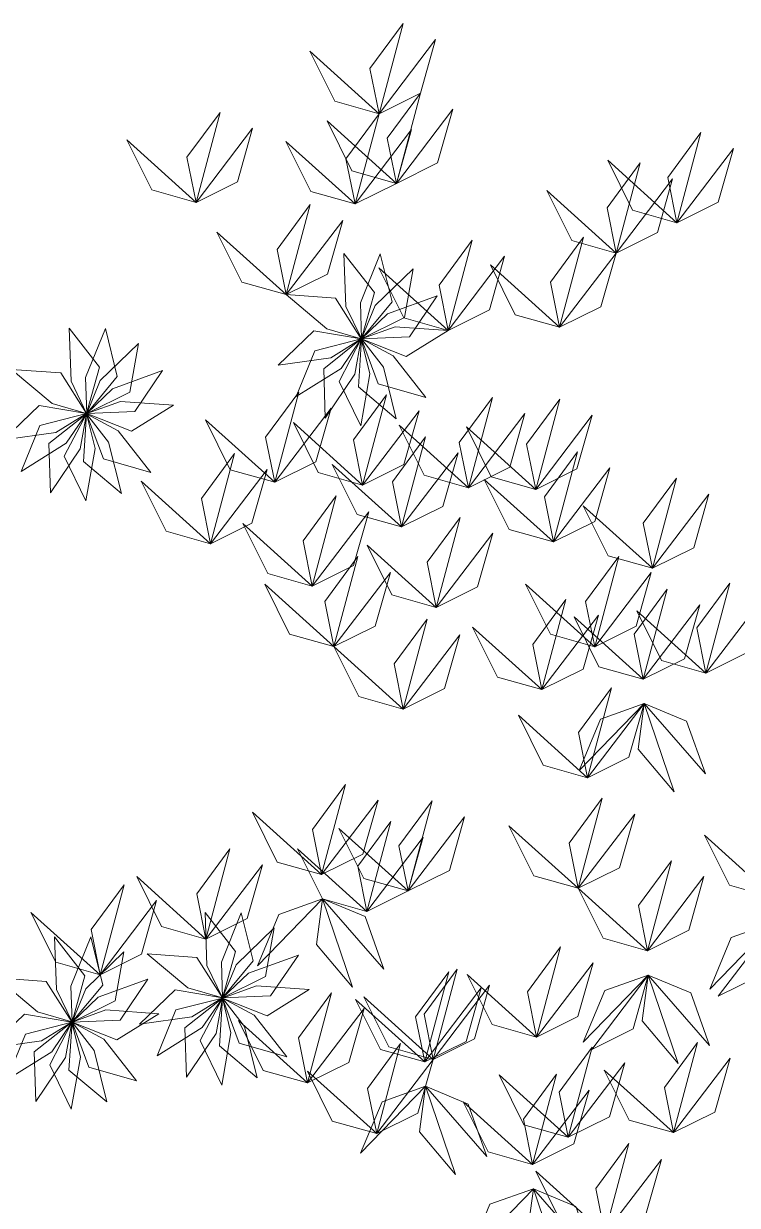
# Model space of a CAD drawing. Header units: inches. Extents: x -422522 to 22891, y -2973 to 414515.
# Drawn here: x 12037.9 to 12083.8, y 11650.9 to 11726.9 of the extents above; entities that cross this region are included whole.
import ezdxf

# ---------------------------------------------------------------- set-up
doc = ezdxf.new("R2010")
doc.units = ezdxf.units.IN
doc.header["$MEASUREMENT"] = 0
doc.layers.add('ARREDAMENTO', color=8, linetype='Continuous', lineweight=13)

msp = doc.modelspace()

# ---------------------------------------------------------------- linework, layer by layer
at = {"layer": 'ARREDAMENTO', "lineweight": 0}
for points in [[(12060.77942, 11721.06828), (12060.19449, 11723.97443), (12062.32189, 11726.86443), (12060.77942, 11721.06828)], [(12060.77942, 11721.06828), (12063.43324, 11722.38933), (12064.41023, 11725.84235), (12060.77942, 11721.06828)], [(12060.77942, 11721.06828), (12057.92687, 11721.87502), (12056.32732, 11725.08739), (12060.77942, 11721.06828)], [(12061.89077, 11716.59318), (12061.30584, 11719.49934), (12063.43324, 11722.38933), (12061.89077, 11716.59318)], [(12049.01544, 11715.36217), (12048.43051, 11718.26832), (12050.55791, 11721.15832), (12049.01544, 11715.36217)], [(12059.23696, 11715.27213), (12058.65202, 11718.17828), (12060.77942, 11721.06828), (12059.23696, 11715.27213)], [(12061.89077, 11716.59318), (12064.54459, 11717.91423), (12065.52158, 11721.36725), (12061.89077, 11716.59318)], [(12049.01544, 11715.36217), (12051.66926, 11716.68322), (12052.64625, 11720.13624), (12049.01544, 11715.36217)], [(12061.89077, 11716.59318), (12059.03822, 11717.39992), (12057.43867, 11720.61229), (12061.89077, 11716.59318)], [(12059.23696, 11715.27213), (12061.89077, 11716.59318), (12062.86777, 11720.0462), (12059.23696, 11715.27213)], [(12049.01544, 11715.36217), (12046.16289, 11716.16891), (12044.56334, 11719.38128), (12049.01544, 11715.36217)], [(12059.23696, 11715.27213), (12056.3844, 11716.07887), (12054.78485, 11719.29124), (12059.23696, 11715.27213)], [(12079.92585, 11714.05631), (12079.34091, 11716.96246), (12081.46831, 11719.85246), (12079.92585, 11714.05631)], [(12079.92585, 11714.05631), (12082.57966, 11715.37736), (12083.55665, 11718.83038), (12079.92585, 11714.05631)], [(12076.01828, 11712.11114), (12075.43334, 11715.0173), (12077.56074, 11717.90729), (12076.01828, 11712.11114)], [(12079.92585, 11714.05631), (12077.07329, 11714.86305), (12075.47374, 11718.07542), (12079.92585, 11714.05631)], [(12076.01828, 11712.11114), (12078.67209, 11713.43219), (12079.64908, 11716.88522), (12076.01828, 11712.11114)], [(12076.01828, 11712.11114), (12073.16572, 11712.91789), (12071.56617, 11716.13026), (12076.01828, 11712.11114)], [(12054.81183, 11709.43726), (12054.2269, 11712.34342), (12056.3543, 11715.23341), (12054.81183, 11709.43726)], [(12054.81183, 11709.43726), (12057.46565, 11710.75831), (12058.44264, 11714.21133), (12054.81183, 11709.43726)], [(12054.81183, 11709.43726), (12051.95928, 11710.24401), (12050.35973, 11713.45638), (12054.81183, 11709.43726)], [(12065.22161, 11707.13587), (12064.63667, 11710.04203), (12066.76407, 11712.93202), (12065.22161, 11707.13587)], [(12072.38747, 11707.33707), (12071.80253, 11710.24323), (12073.92993, 11713.13322), (12072.38747, 11707.33707)], [(12058.52218, 11712.08711), (12058.64131, 11708.68076), (12059.64525, 11706.60404), (12060.47493, 11709.57483), (12058.52218, 11712.08711)], [(12060.85275, 11712.06814), (12059.57609, 11708.90782), (12059.64856, 11706.60231), (12061.61484, 11708.9788), (12060.85275, 11712.06814)], [(12065.22161, 11707.13587), (12067.87542, 11708.45692), (12068.85241, 11711.90995), (12065.22161, 11707.13587)], [(12072.38747, 11707.33707), (12075.04128, 11708.65812), (12076.01828, 11712.11114), (12072.38747, 11707.33707)], [(12062.97411, 11711.10288), (12060.52241, 11708.73505), (12059.65088, 11706.59939), (12062.41377, 11707.97066), (12062.97411, 11711.10288)], [(12065.22161, 11707.13587), (12062.36905, 11707.94262), (12060.7695, 11711.15499), (12065.22161, 11707.13587)], [(12072.38747, 11707.33707), (12069.53491, 11708.14382), (12067.93536, 11711.35619), (12072.38747, 11707.33707)], [(12054.81183, 11709.43726), (12057.42296, 11707.2465), (12059.63803, 11706.60297), (12057.98547, 11709.20739), (12054.81183, 11709.43726)], [(12064.51947, 11709.35823), (12061.31664, 11708.19231), (12059.6518, 11706.59577), (12062.73358, 11706.72472), (12064.51947, 11709.35823)], [(12040.85837, 11707.27599), (12040.9775, 11703.86964), (12041.98144, 11701.79292), (12042.81112, 11704.76371), (12040.85837, 11707.27599)], [(12043.18894, 11707.25702), (12041.91228, 11704.0967), (12041.98474, 11701.79119), (12043.95103, 11704.16768), (12043.18894, 11707.25702)], [(12054.29835, 11704.90684), (12057.67359, 11705.38138), (12059.63399, 11706.59689), (12056.59275, 11707.1115), (12054.29835, 11704.90684)], [(12065.22161, 11707.13587), (12061.82146, 11707.37345), (12059.65118, 11706.59209), (12062.51897, 11705.45642), (12065.22161, 11707.13587)], [(12055.4472, 11702.87902), (12058.33762, 11704.68537), (12059.63414, 11706.59316), (12056.64652, 11705.82629), (12055.4472, 11702.87902)], [(12057.32152, 11701.4938), (12059.22734, 11704.31962), (12059.6358, 11706.58982), (12057.21839, 11704.67408), (12057.32152, 11701.4938)], [(12059.59721, 11700.99069), (12060.1889, 11704.34738), (12059.63868, 11706.58744), (12058.20946, 11703.85407), (12059.59721, 11700.99069)], [(12061.88079, 11701.45669), (12061.05605, 11704.76383), (12059.64227, 11706.58644), (12059.44838, 11703.50807), (12061.88079, 11701.45669)], [(12063.77741, 11702.81121), (12061.67883, 11705.49698), (12059.64596, 11706.58698), (12060.72092, 11703.69589), (12063.77741, 11702.81121)], [(12045.3103, 11706.29176), (12042.8586, 11703.92393), (12041.98706, 11701.78827), (12044.74996, 11703.15954), (12045.3103, 11706.29176)], [(12037.14802, 11704.62614), (12039.75915, 11702.43538), (12041.97421, 11701.79185), (12040.32165, 11704.39627), (12037.14802, 11704.62614)], [(12046.85565, 11704.54711), (12043.65283, 11703.38119), (12041.98799, 11701.78465), (12045.06977, 11701.9136), (12046.85565, 11704.54711)], [(12047.55779, 11702.32475), (12044.15765, 11702.56233), (12041.98737, 11701.78097), (12044.85516, 11700.6453), (12047.55779, 11702.32475)], [(12054.06823, 11697.36514), (12053.48329, 11700.27129), (12055.6107, 11703.16129), (12054.06823, 11697.36514)], [(12059.72369, 11697.18809), (12059.13875, 11700.09424), (12061.26616, 11702.98424), (12059.72369, 11697.18809)], [(12066.52231, 11697.01711), (12065.93738, 11699.92327), (12068.06478, 11702.81327), (12066.52231, 11697.01711)], [(12070.84716, 11696.90835), (12070.26222, 11699.81451), (12072.38962, 11702.7045), (12070.84716, 11696.90835)], [(12036.63453, 11700.09572), (12040.00977, 11700.57026), (12041.97017, 11701.78577), (12038.92893, 11702.30038), (12036.63453, 11700.09572)], [(12037.78339, 11698.0679), (12040.67381, 11699.87425), (12041.97033, 11701.78204), (12038.98271, 11701.01517), (12037.78339, 11698.0679)], [(12039.6577, 11696.68268), (12041.56353, 11699.5085), (12041.97199, 11701.7787), (12039.55458, 11699.86296), (12039.6577, 11696.68268)], [(12041.9334, 11696.17957), (12042.52509, 11699.53626), (12041.97486, 11701.77632), (12040.54565, 11699.04295), (12041.9334, 11696.17957)], [(12044.21698, 11696.64557), (12043.39223, 11699.95271), (12041.97846, 11701.77532), (12041.78457, 11698.69695), (12044.21698, 11696.64557)], [(12046.1136, 11698.00009), (12044.01502, 11700.68586), (12041.98215, 11701.77586), (12043.05711, 11698.88477), (12046.1136, 11698.00009)], [(12054.06823, 11697.36514), (12056.72205, 11698.68619), (12057.69904, 11702.13921), (12054.06823, 11697.36514)], [(12059.72369, 11697.18809), (12062.37751, 11698.50914), (12063.3545, 11701.96216), (12059.72369, 11697.18809)], [(12066.52231, 11697.01711), (12069.17613, 11698.33817), (12070.15312, 11701.79119), (12066.52231, 11697.01711)], [(12054.06823, 11697.36514), (12051.21568, 11698.17188), (12049.61613, 11701.38425), (12054.06823, 11697.36514)], [(12059.72369, 11697.18809), (12056.87114, 11697.99483), (12055.27159, 11701.2072), (12059.72369, 11697.18809)], [(12066.52231, 11697.01711), (12063.66976, 11697.82386), (12062.07021, 11701.03623), (12066.52231, 11697.01711)], [(12070.84716, 11696.90835), (12073.50098, 11698.2294), (12074.47797, 11701.68243), (12070.84716, 11696.90835)], [(12062.22501, 11694.49609), (12061.64007, 11697.40225), (12063.76747, 11700.29224), (12062.22501, 11694.49609)], [(12070.84716, 11696.90835), (12067.9946, 11697.7151), (12066.39505, 11700.92747), (12070.84716, 11696.90835)], [(12049.94677, 11693.41554), (12049.36184, 11696.3217), (12051.48924, 11699.21169), (12049.94677, 11693.41554)], [(12062.22501, 11694.49609), (12064.87882, 11695.81714), (12065.85582, 11699.27016), (12062.22501, 11694.49609)], [(12071.98843, 11693.52762), (12071.4035, 11696.43377), (12073.5309, 11699.32377), (12071.98843, 11693.52762)], [(12049.94677, 11693.41554), (12052.60059, 11694.73659), (12053.57758, 11698.18962), (12049.94677, 11693.41554)], [(12062.22501, 11694.49609), (12059.37245, 11695.30283), (12057.7729, 11698.51521), (12062.22501, 11694.49609)], [(12071.98843, 11693.52762), (12074.64225, 11694.84867), (12075.61924, 11698.30169), (12071.98843, 11693.52762)], [(12049.94677, 11693.41554), (12047.09422, 11694.22229), (12045.49467, 11697.43466), (12049.94677, 11693.41554)], [(12071.98843, 11693.52762), (12069.13588, 11694.33436), (12067.53633, 11697.54673), (12071.98843, 11693.52762)], [(12078.34909, 11691.83348), (12077.76415, 11694.73964), (12079.89155, 11697.62963), (12078.34909, 11691.83348)], [(12056.48375, 11690.6919), (12055.89881, 11693.59805), (12058.02621, 11696.48805), (12056.48375, 11690.6919)], [(12056.48375, 11690.6919), (12055.89881, 11693.59805), (12058.02621, 11696.48805), (12056.48375, 11690.6919)], [(12078.34909, 11691.83348), (12081.0029, 11693.15453), (12081.9799, 11696.60756), (12078.34909, 11691.83348)], [(12078.34909, 11691.83348), (12075.49653, 11692.64023), (12073.89698, 11695.8526), (12078.34909, 11691.83348)], [(12056.48375, 11690.6919), (12059.13756, 11692.01295), (12060.11456, 11695.46597), (12056.48375, 11690.6919)], [(12056.48375, 11690.6919), (12059.13756, 11692.01295), (12060.11456, 11695.46597), (12056.48375, 11690.6919)], [(12064.45631, 11689.31448), (12063.87137, 11692.22064), (12065.99877, 11695.11063), (12064.45631, 11689.31448)], [(12056.48375, 11690.6919), (12053.63119, 11691.49864), (12052.03164, 11694.71101), (12056.48375, 11690.6919)], [(12056.48375, 11690.6919), (12053.63119, 11691.49864), (12052.03164, 11694.71101), (12056.48375, 11690.6919)], [(12064.45631, 11689.31448), (12067.11012, 11690.63553), (12068.08711, 11694.08855), (12064.45631, 11689.31448)], [(12064.45631, 11689.31448), (12061.60375, 11690.12123), (12060.0042, 11693.3336), (12064.45631, 11689.31448)], [(12057.88046, 11686.7966), (12057.29552, 11689.70276), (12059.42292, 11692.59275), (12057.88046, 11686.7966)], [(12074.64223, 11686.79062), (12074.05729, 11689.69678), (12076.18469, 11692.58677), (12074.64223, 11686.79062)], [(12057.88046, 11686.7966), (12060.53427, 11688.11765), (12061.51127, 11691.57067), (12057.88046, 11686.7966)], [(12074.64223, 11686.79062), (12077.29605, 11688.11167), (12078.27304, 11691.56469), (12074.64223, 11686.79062)], [(12057.88046, 11686.7966), (12055.0279, 11687.60334), (12053.42835, 11690.81572), (12057.88046, 11686.7966)], [(12074.64223, 11686.79062), (12071.78967, 11687.59737), (12070.19012, 11690.80974), (12074.64223, 11686.79062)], [(12077.7631, 11684.70239), (12077.17816, 11687.60855), (12079.30556, 11690.49854), (12077.7631, 11684.70239)], [(12081.7933, 11685.09099), (12081.20837, 11687.99714), (12083.33577, 11690.88714), (12081.7933, 11685.09099)], [(12071.24341, 11684.03765), (12070.65847, 11686.94381), (12072.78587, 11689.8338), (12071.24341, 11684.03765)], [(12081.7933, 11685.09099), (12084.44712, 11686.41204), (12085.42411, 11689.86506), (12081.7933, 11685.09099)], [(12081.7933, 11685.09099), (12078.94075, 11685.89773), (12077.3412, 11689.1101), (12081.7933, 11685.09099)], [(12077.7631, 11684.70239), (12080.41691, 11686.02344), (12081.39391, 11689.47647), (12077.7631, 11684.70239)], [(12062.33256, 11682.77748), (12061.74763, 11685.68364), (12063.87503, 11688.57363), (12062.33256, 11682.77748)], [(12071.24341, 11684.03765), (12073.89722, 11685.3587), (12074.87422, 11688.81172), (12071.24341, 11684.03765)], [(12077.7631, 11684.70239), (12074.91054, 11685.50914), (12073.31099, 11688.72151), (12077.7631, 11684.70239)], [(12062.33256, 11682.77748), (12064.98638, 11684.09853), (12065.96337, 11687.55155), (12062.33256, 11682.77748)], [(12071.24341, 11684.03765), (12068.39085, 11684.84439), (12066.7913, 11688.05677), (12071.24341, 11684.03765)], [(12062.33256, 11682.77748), (12059.48001, 11683.58423), (12057.88046, 11686.7966), (12062.33256, 11682.77748)], [(12074.18465, 11678.36133), (12073.59971, 11681.26749), (12075.72712, 11684.15748), (12074.18465, 11678.36133)], [(12077.81546, 11683.13541), (12075.02312, 11682.14003), (12073.64159, 11678.82804), (12077.81546, 11683.13541)], [(12074.18465, 11678.36133), (12076.83847, 11679.68238), (12077.81546, 11683.13541), (12074.18465, 11678.36133)], [(12074.18465, 11678.36133), (12076.83847, 11679.68238), (12077.81546, 11683.13541), (12074.18465, 11678.36133)], [(12077.81546, 11683.13541), (12077.42583, 11680.19668), (12079.74141, 11677.45515), (12077.81546, 11683.13541)], [(12077.81546, 11683.13541), (12080.55154, 11681.99446), (12081.75687, 11678.61436), (12077.81546, 11683.13541)], [(12074.18465, 11678.36133), (12071.3321, 11679.16808), (12069.73255, 11682.38045), (12074.18465, 11678.36133)], [(12057.08632, 11672.13915), (12056.50138, 11675.04531), (12058.62879, 11677.9353), (12057.08632, 11672.13915)], [(12057.08632, 11672.13915), (12059.74014, 11673.4602), (12060.71713, 11676.91323), (12057.08632, 11672.13915)], [(12062.64505, 11671.08647), (12062.06012, 11673.99263), (12064.18752, 11676.88262), (12062.64505, 11671.08647)], [(12073.57863, 11671.25487), (12072.99369, 11674.16103), (12075.12109, 11677.05102), (12073.57863, 11671.25487)], [(12057.08632, 11672.13915), (12054.23377, 11672.9459), (12052.63422, 11676.15827), (12057.08632, 11672.13915)], [(12073.57863, 11671.25487), (12076.23244, 11672.57592), (12077.20944, 11676.02895), (12073.57863, 11671.25487)], [(12059.99124, 11669.76542), (12059.4063, 11672.67158), (12061.5337, 11675.56157), (12059.99124, 11669.76542)], [(12062.64505, 11671.08647), (12065.29887, 11672.40752), (12066.27586, 11675.86055), (12062.64505, 11671.08647)], [(12073.57863, 11671.25487), (12070.72607, 11672.06162), (12069.12652, 11675.27399), (12073.57863, 11671.25487)], [(12062.64505, 11671.08647), (12059.7925, 11671.89322), (12058.19295, 11675.10559), (12062.64505, 11671.08647)], [(12059.99124, 11669.76542), (12062.64505, 11671.08647), (12063.62205, 11674.53949), (12059.99124, 11669.76542)], [(12086.15799, 11670.65204), (12083.30544, 11671.45879), (12081.70588, 11674.67116), (12086.15799, 11670.65204)], [(12049.65222, 11667.99113), (12049.06729, 11670.89729), (12051.19469, 11673.78728), (12049.65222, 11667.99113)], [(12059.99124, 11669.76542), (12057.13868, 11670.57217), (12055.53913, 11673.78454), (12059.99124, 11669.76542)], [(12078.03073, 11667.23575), (12077.4458, 11670.14191), (12079.5732, 11673.0319), (12078.03073, 11667.23575)], [(12049.65222, 11667.99113), (12052.30604, 11669.31218), (12053.28303, 11672.76521), (12049.65222, 11667.99113)], [(12042.85191, 11665.69075), (12042.26697, 11668.59691), (12044.39437, 11671.4869), (12042.85191, 11665.69075)], [(12049.65222, 11667.99113), (12046.79967, 11668.79788), (12045.20012, 11672.01025), (12049.65222, 11667.99113)], [(12078.03073, 11667.23575), (12080.68455, 11668.5568), (12081.66154, 11672.00983), (12078.03073, 11667.23575)], [(12078.03073, 11667.23575), (12075.17818, 11668.0425), (12073.57863, 11671.25487), (12078.03073, 11667.23575)], [(12042.85191, 11665.69075), (12045.50573, 11667.01181), (12046.48272, 11670.46483), (12042.85191, 11665.69075)], [(12057.13868, 11670.57217), (12054.34635, 11669.57679), (12052.96481, 11666.26481), (12057.13868, 11670.57217)], [(12057.13868, 11670.57217), (12056.74906, 11667.63344), (12059.06464, 11664.89192), (12057.13868, 11670.57217)], [(12057.13868, 11670.57217), (12059.87477, 11669.43122), (12061.08009, 11666.05112), (12057.13868, 11670.57217)], [(12042.85191, 11665.69075), (12039.99936, 11666.4975), (12038.3998, 11669.70987), (12042.85191, 11665.69075)], [(12049.59266, 11669.69431), (12049.71179, 11666.28796), (12050.71573, 11664.21124), (12051.54541, 11667.18203), (12049.59266, 11669.69431)], [(12051.92322, 11669.67534), (12050.64657, 11666.51502), (12050.71903, 11664.20951), (12052.68532, 11666.586), (12051.92322, 11669.67534)], [(12086.21035, 11669.08505), (12083.41802, 11668.08968), (12082.03648, 11664.77769), (12086.21035, 11669.08505)], [(12082.57954, 11664.31098), (12085.23336, 11665.63203), (12086.21035, 11669.08505), (12082.57954, 11664.31098)], [(12054.04459, 11668.71008), (12051.59289, 11666.34225), (12050.72135, 11664.20659), (12053.48424, 11665.57786), (12054.04459, 11668.71008)], [(12039.92088, 11668.14386), (12040.04001, 11664.7375), (12041.04395, 11662.66079), (12041.87363, 11665.63158), (12039.92088, 11668.14386)], [(12042.25145, 11668.12488), (12040.97479, 11664.96457), (12041.04726, 11662.65906), (12043.01354, 11665.03555), (12042.25145, 11668.12488)], [(12044.37281, 11667.15963), (12041.92111, 11664.7918), (12041.04958, 11662.65613), (12043.81247, 11664.02741), (12044.37281, 11667.15963)], [(12045.88231, 11667.04446), (12048.49344, 11664.8537), (12050.7085, 11664.21017), (12049.05594, 11666.81459), (12045.88231, 11667.04446)], [(12055.58994, 11666.96543), (12052.38712, 11665.79951), (12050.72228, 11664.20297), (12053.80406, 11664.33192), (12055.58994, 11666.96543)], [(12070.90112, 11661.68723), (12070.31618, 11664.59339), (12072.44358, 11667.48338), (12070.90112, 11661.68723)], [(12064.25546, 11660.25004), (12063.67053, 11663.1562), (12065.79793, 11666.04619), (12064.25546, 11660.25004)], [(12070.90112, 11661.68723), (12073.55493, 11663.00828), (12074.53193, 11666.46131), (12070.90112, 11661.68723)], [(12036.21053, 11665.49401), (12038.82166, 11663.30324), (12041.03673, 11662.65972), (12039.38417, 11665.26414), (12036.21053, 11665.49401)], [(12045.91817, 11665.41498), (12042.71534, 11664.24906), (12041.0505, 11662.65252), (12044.13228, 11662.78147), (12045.91817, 11665.41498)], [(12063.71461, 11660.09051), (12063.12967, 11662.99667), (12065.25707, 11665.88666), (12063.71461, 11660.09051)], [(12070.90112, 11661.68723), (12068.04856, 11662.49398), (12066.44901, 11665.70635), (12070.90112, 11661.68723)], [(12078.0831, 11665.66877), (12075.29076, 11664.67339), (12073.90923, 11661.36141), (12078.0831, 11665.66877)], [(12074.45229, 11660.89469), (12077.1061, 11662.21574), (12078.0831, 11665.66877), (12074.45229, 11660.89469)], [(12078.0831, 11665.66877), (12077.69347, 11662.73004), (12080.00905, 11659.98852), (12078.0831, 11665.66877)], [(12078.0831, 11665.66877), (12080.81918, 11664.52782), (12082.02451, 11661.14772), (12078.0831, 11665.66877)], [(12045.36882, 11662.51404), (12048.74406, 11662.98858), (12050.70446, 11664.20409), (12047.66322, 11664.7187), (12045.36882, 11662.51404)], [(12056.29208, 11664.74307), (12052.89194, 11664.98065), (12050.72166, 11664.19929), (12053.58945, 11663.06362), (12056.29208, 11664.74307)], [(12056.18848, 11658.74155), (12055.60354, 11661.64771), (12057.73094, 11664.53771), (12056.18848, 11658.74155)], [(12063.71461, 11660.09051), (12066.36842, 11661.41156), (12067.34541, 11664.86459), (12063.71461, 11660.09051)], [(12064.25546, 11660.25004), (12066.90928, 11661.57109), (12067.88627, 11665.02411), (12064.25546, 11660.25004)], [(12046.51768, 11660.48622), (12049.4081, 11662.29257), (12050.70462, 11664.20036), (12047.717, 11663.43349), (12046.51768, 11660.48622)], [(12048.39199, 11659.101), (12050.29782, 11661.92682), (12050.70628, 11664.19702), (12048.28887, 11662.28128), (12048.39199, 11659.101)], [(12050.66769, 11658.59789), (12051.25938, 11661.95458), (12050.70915, 11664.19464), (12049.27994, 11661.46127), (12050.66769, 11658.59789)], [(12052.95127, 11659.06389), (12052.12652, 11662.37103), (12050.71275, 11664.19364), (12050.51886, 11661.11527), (12052.95127, 11659.06389)], [(12054.84789, 11660.41841), (12052.74931, 11663.10418), (12050.71644, 11664.19418), (12051.7914, 11661.30309), (12054.84789, 11660.41841)], [(12063.71461, 11660.09051), (12060.86205, 11660.89726), (12059.2625, 11664.10963), (12063.71461, 11660.09051)], [(12064.25546, 11660.25004), (12061.40291, 11661.05679), (12059.80336, 11664.26916), (12064.25546, 11660.25004)], [(12035.69705, 11660.96359), (12039.07229, 11661.43813), (12041.03269, 11662.65364), (12037.99145, 11663.16824), (12035.69705, 11660.96359)], [(12046.62031, 11663.19262), (12043.22016, 11663.4302), (12041.04988, 11662.64884), (12043.91767, 11661.51317), (12046.62031, 11663.19262)], [(12056.18848, 11658.74155), (12058.8423, 11660.06261), (12059.81929, 11663.51563), (12056.18848, 11658.74155)], [(12036.8459, 11658.93577), (12039.73632, 11660.74212), (12041.03284, 11662.64991), (12038.04522, 11661.88304), (12036.8459, 11658.93577)], [(12038.72022, 11657.55055), (12040.62604, 11660.37637), (12041.0345, 11662.64657), (12038.61709, 11660.73082), (12038.72022, 11657.55055)], [(12040.99591, 11657.04744), (12041.5876, 11660.40412), (12041.03738, 11662.64419), (12039.60816, 11659.91082), (12040.99591, 11657.04744)], [(12043.27949, 11657.51343), (12042.45475, 11660.82058), (12041.04097, 11662.64319), (12040.84708, 11659.56481), (12043.27949, 11657.51343)], [(12045.17611, 11658.86796), (12043.07753, 11661.55373), (12041.04466, 11662.64373), (12042.11962, 11659.75264), (12045.17611, 11658.86796)], [(12056.18848, 11658.74155), (12053.33593, 11659.5483), (12051.73637, 11662.76067), (12056.18848, 11658.74155)], [(12060.62466, 11655.47596), (12060.03972, 11658.38212), (12062.16712, 11661.27211), (12060.62466, 11655.47596)], [(12072.94065, 11655.24721), (12072.35571, 11658.15337), (12074.48311, 11661.04336), (12072.94065, 11655.24721)], [(12079.7102, 11655.54703), (12079.12526, 11658.45319), (12081.25266, 11661.34318), (12079.7102, 11655.54703)], [(12060.62466, 11655.47596), (12063.27847, 11656.79702), (12064.25546, 11660.25004), (12060.62466, 11655.47596)], [(12072.94065, 11655.24721), (12075.59446, 11656.56826), (12076.57146, 11660.02129), (12072.94065, 11655.24721)], [(12079.7102, 11655.54703), (12082.36401, 11656.86808), (12083.34101, 11660.3211), (12079.7102, 11655.54703)], [(12060.62466, 11655.47596), (12057.7721, 11656.28271), (12056.17255, 11659.49508), (12060.62466, 11655.47596)], [(12072.94065, 11655.24721), (12070.08809, 11656.05396), (12068.48854, 11659.26633), (12072.94065, 11655.24721)], [(12070.64422, 11653.50107), (12070.05929, 11656.40723), (12072.18669, 11659.29722), (12070.64422, 11653.50107)], [(12079.7102, 11655.54703), (12076.85764, 11656.35377), (12075.25809, 11659.56615), (12079.7102, 11655.54703)], [(12063.76697, 11658.52353), (12060.97463, 11657.52815), (12059.5931, 11654.21617), (12063.76697, 11658.52353)], [(12063.76697, 11658.52353), (12063.37734, 11655.5848), (12065.69292, 11652.84328), (12063.76697, 11658.52353)], [(12063.76697, 11658.52353), (12066.50305, 11657.38258), (12067.70838, 11654.00248), (12063.76697, 11658.52353)], [(12070.64422, 11653.50107), (12073.29804, 11654.82212), (12074.27503, 11658.27515), (12070.64422, 11653.50107)], [(12070.64422, 11653.50107), (12067.79167, 11654.30782), (12066.19212, 11657.52019), (12070.64422, 11653.50107)], [(12075.30165, 11649.04517), (12074.71671, 11651.95133), (12076.84411, 11654.84132), (12075.30165, 11649.04517)], [(12075.30165, 11649.04517), (12077.95546, 11650.36622), (12078.93246, 11653.81925), (12075.30165, 11649.04517)], [(12075.30165, 11649.04517), (12072.44909, 11649.85192), (12070.84954, 11653.06429), (12075.30165, 11649.04517)], [(12070.69659, 11651.93409), (12067.90425, 11650.93871), (12066.52272, 11647.62673), (12070.69659, 11651.93409)], [(12070.69659, 11651.93409), (12070.30696, 11648.99536), (12072.62254, 11646.25384), (12070.69659, 11651.93409)], [(12070.69659, 11651.93409), (12073.43267, 11650.79314), (12074.638, 11647.41304), (12070.69659, 11651.93409)]]:
    msp.add_lwpolyline(points, dxfattribs=at)

doc.saveas('drawing.dxf')
